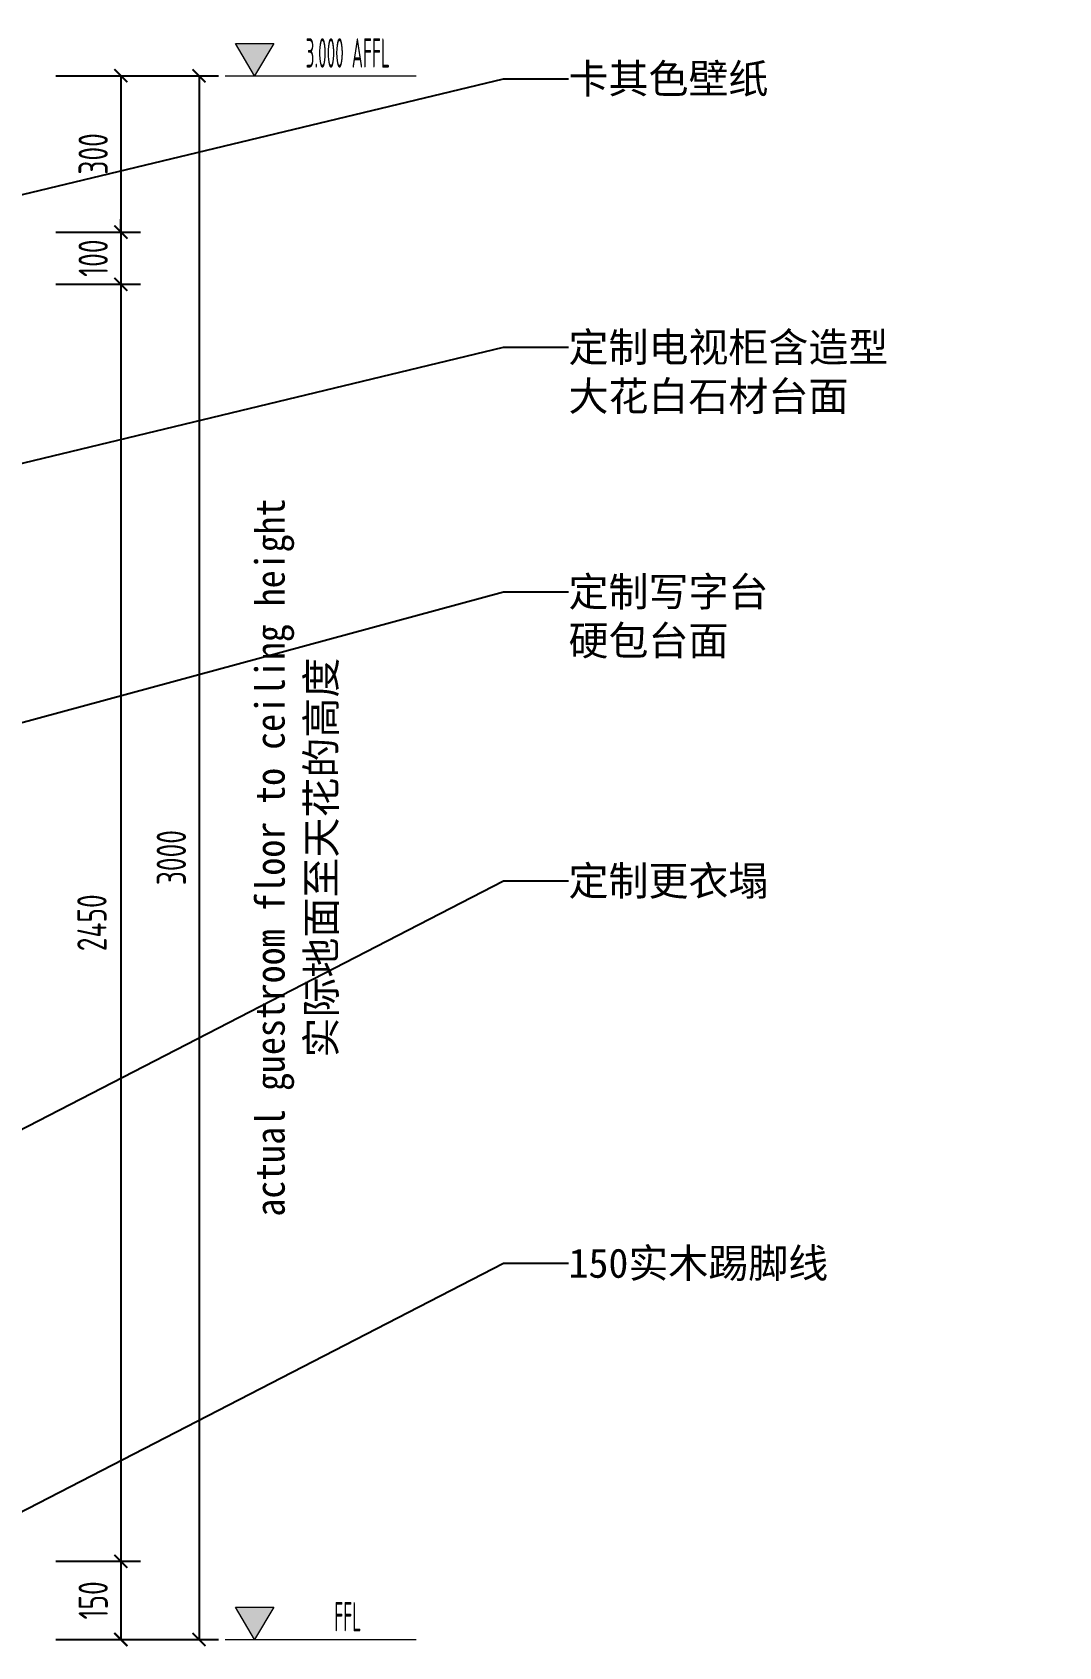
# Model space of a CAD drawing. Header units: millimetres. Extents: x 3162 to 221128, y -144913 to 11496.
# Drawn here: x 209876 to 211846, y -37278 to -34181 of the extents above; entities that cross this region are included whole.
import ezdxf
from ezdxf.enums import TextEntityAlignment as Align
from ezdxf.xclip import XClip

# ---------------------------------------------------------------- set-up
doc = ezdxf.new("R2010")
doc.units = ezdxf.units.MM
doc.header["$LTSCALE"] = 10
doc.header["$XCLIPFRAME"] = 2
doc.layers.get('Defpoints').update_dxf_attribs({"color": 250})
for name, color, linetype, lineweight in [('Elevation【立面图库】', 150, 'Continuous', 0), ('FC-Refe【标注引线】', 2, 'Continuous', 0), ('FF-Text【平面文字】', 2, 'Continuous', 0), ('RC-dimensions', 44, 'Continuous', 0)]:
    doc.layers.add(name, color=color, linetype=linetype, lineweight=lineweight)
doc.layers.add('WALL_NEW【新建墙体】', color=4, linetype='Continuous')
doc.styles.add('宋体', font='', dxfattribs={"width": 0.8})
doc.styles.add('尺寸标注', font='ARCHS.SHX', dxfattribs={"width": 0.8})
doc.styles.add('文字', font='')
doc.styles.add('标高', font='ARCHS.SHX', dxfattribs={"width": 0.5})
doc.styles.get('宋体').set_extended_font_data('SimSun')
doc.styles.get('文字').set_extended_font_data('SimSun')
doc.dimstyles.new('海龙1：25', dxfattribs={"dimscale": 25, "dimtxt": 2.25, "dimasz": 1, "dimexe": 1.5, "dimexo": 1, "dimgap": 1, "dimtad": 1, "dimdec": 0, "dimrnd": 5, "dimdsep": 46, "dimtxsty": '尺寸标注', "dimblk": 'ARCHTICK', "dimblk1": 'ARCHTICK', "dimblk2": 'ARCHTICK', "dimcen": 1, "dimclrd": 44, "dimclre": 44, "dimclrt": 2, "dimadec": 0, "dimazin": 0, "dimtfac": 1, "dimtdec": 0, "dimtix": 1, "dimtmove": 2, "dimatfit": 3, "dimldrblk": 'hl_arrow2', "dimfxl": 5, "dimfxlon": 1, "dimarcsym": 0})

# ---------------------------------------------------------------- blocks, each defined once
blk = doc.blocks.new('_ArchTick')
at = {"color": 2, "linetype": 'ByBlock', "const_width": 0.15}
blk.add_lwpolyline([(-0.5, -0.5), (0.5, 0.5)], dxfattribs=at)
blk = doc.blocks.new('*D552')
at = {"layer": 'Defpoints', "color": 0, "transparency": 16777216}
for p in [(209896.4, -34264.1), (209896.4, -34564.1), (210046.4, -34564.1)]:
    blk.add_point(p, dxfattribs=at)
at = {"layer": 'RC-dimensions', "color": 44, "lineweight": -2, "transparency": 16777216}
for p, q in [((209921.4, -34264.1), (210083.9, -34264.1)), ((210046.4, -34264.1), (210046.4, -34564.1)), ((209921.4, -34564.1), (210083.9, -34564.1))]:
    blk.add_line(p, q, dxfattribs=at)
at = {"layer": 'RC-dimensions', "color": 44, "lineweight": -2, "transparency": 16777216, "xscale": 25, "yscale": 25, "zscale": 25}
for p, rotation in [((210046.4, -34264.1), 90), ((210046.4, -34564.1), 270)]:
    blk.add_blockref('_ArchTick', p, dxfattribs=dict(at, rotation=rotation))
at = {"layer": 'RC-dimensions', "color": 2, "transparency": 16777216, "insert": (209993.3, -34414.1), "char_height": 56.25, "attachment_point": 5, "rotation": 90, "style": '尺寸标注'}
blk.add_mtext('300', dxfattribs=at)
blk = doc.blocks.new('hl_arrow2')
at = {"color": 2}
blk.add_line((-0.22, 0), (-1, 0), dxfattribs=at)
blk.add_lwpolyline([(-0.22, 0), (-0.86, -0.69), (-0.65, -0.86), (0, 0), (-0.65, 0.86), (-0.86, 0.69)], close=True, dxfattribs=at)
for points in [[(-0.86, 0.69), (-0.65, 0.86), (-0.22, 0), (0, 0)], [(-0.86, -0.69), (-0.65, -0.86), (-0.22, 0), (0, 0)]]:
    blk.add_solid(points, dxfattribs=at)
blk = doc.blocks.new('*D553')
at = {"layer": 'Defpoints', "color": 0, "transparency": 16777216}
for p in [(209896.4, -37114.1), (209896.4, -37264.1), (210046.4, -37264.1)]:
    blk.add_point(p, dxfattribs=at)
at = {"layer": 'RC-dimensions', "color": 44, "lineweight": -2, "transparency": 16777216}
for p, q in [((209921.4, -37114.1), (210083.9, -37114.1)), ((210046.4, -37114.1), (210046.4, -37264.1)), ((209921.4, -37264.1), (210083.9, -37264.1))]:
    blk.add_line(p, q, dxfattribs=at)
at = {"layer": 'RC-dimensions', "color": 44, "lineweight": -2, "transparency": 16777216, "xscale": 25, "yscale": 25, "zscale": 25}
for p, rotation in [((210046.4, -37114.1), 90), ((210046.4, -37264.1), 270)]:
    blk.add_blockref('_ArchTick', p, dxfattribs=dict(at, rotation=rotation))
at = {"layer": 'RC-dimensions', "color": 2, "transparency": 16777216, "insert": (209993.3, -37189.1), "char_height": 56.25, "attachment_point": 5, "rotation": 90, "style": '尺寸标注'}
blk.add_mtext('150', dxfattribs=at)
blk = doc.blocks.new('*D551')
at = {"layer": 'Defpoints', "color": 0, "transparency": 16777216}
for p in [(209896.4, -34264.1), (209896.4, -37264.1), (210196.4, -37264.1)]:
    blk.add_point(p, dxfattribs=at)
at = {"layer": 'RC-dimensions', "color": 44, "lineweight": -2, "transparency": 16777216}
for p, q in [((210071.4, -34264.1), (210233.9, -34264.1)), ((210196.4, -34264.1), (210196.4, -37264.1)), ((210071.4, -37264.1), (210233.9, -37264.1))]:
    blk.add_line(p, q, dxfattribs=at)
at = {"layer": 'RC-dimensions', "color": 44, "lineweight": -2, "transparency": 16777216, "xscale": 25, "yscale": 25, "zscale": 25}
for p, rotation in [((210196.4, -34264.1), 90), ((210196.4, -37264.1), 270)]:
    blk.add_blockref('_ArchTick', p, dxfattribs=dict(at, rotation=rotation))
at = {"layer": 'RC-dimensions', "color": 2, "transparency": 16777216, "insert": (210143.3, -35764.1), "char_height": 56.25, "attachment_point": 5, "rotation": 90, "style": '尺寸标注'}
blk.add_mtext('3000', dxfattribs=at)
blk = doc.blocks.new('海龍_立面标识')
at = {"style": '宋体', "width": 0.9, "flags": 8}
blk.add_attdef('FLOOR_HEIGHT', text='', height=2.25, rotation=90, dxfattribs=at).set_placement((0, 0), align=Align.CENTER)
at = {"style": '宋体', "flags": 8}
blk.add_attdef('HEIGHT', text='', height=2.25, rotation=90, dxfattribs=at).set_placement((-3.5, 0), align=Align.CENTER)
blk = doc.blocks.new('hl_Elevation-A2')
blk.add_hatch(color=150).paths.add_polyline_path([(3.74, 2.47), (2.27, 0), (0.8, 2.47)])
at = {"color": 150}
blk.add_line((0, 0), (14.67, 0), dxfattribs=at)
blk.add_lwpolyline([(3.74, 2.47), (2.27, 0), (0.8, 2.47)], close=True, dxfattribs=at)
at = {"color": 2, "style": '标高', "width": 0.8, "flags": 8}
blk.add_attdef('HEIGHT', text='', height=2.25, dxfattribs=at).set_placement((9.42, 1.75), align=Align.MIDDLE_CENTER)
blk = doc.blocks.new('海龙_05140578')
at = {"layer": 'WALL_NEW【新建墙体】'}
h = blk.add_hatch(dxfattribs=at)
h.set_pattern_fill('ANSI31', color=8, scale=20, style=0)
h.set_pattern_definition([(45, (-3175, 1275), (-44.9013, 44.9013), [])])
h.paths.add_polyline_path([(-3095, 1875), (-3175, 1875), (-3175, 1275), (-3095, 1275)])
h.paths.add_polyline_path([(-3095, -1275), (-3175, -1275), (-3175, -1875), (-3095, -1875)])
h.paths.add_polyline_path([(1355, 125), (1175, 125), (1175, -335), (1295, -335), (1295, 5), (1355, 5)])
h.paths.add_polyline_path([(1295, 1875), (1175, 1875), (1175, 1275), (1295, 1275)])
h.paths.add_polyline_path([(1295, -1575), (1175, -1575), (1175, -1875), (1295, -1875)])
h.paths.add_polyline_path([(3375, 325), (3135, 325), (3135, 125), (2157.1, 125), (2157.1, 5), (3375, 5)])
h.paths.add_polyline_path([(2320, 1875), (2200, 1875), (2200, 1275), (2320, 1275)])
blk = doc.blocks.new('*D744')
at = {"layer": 'Defpoints', "color": 0, "transparency": 16777216}
for p in [(209896.4, -34664.1), (209896.4, -37114.1), (210046.4, -37114.1)]:
    blk.add_point(p, dxfattribs=at)
at = {"layer": 'RC-dimensions', "color": 44, "lineweight": -2, "transparency": 16777216}
for p, q in [((209921.4, -34664.1), (210083.9, -34664.1)), ((210046.4, -34664.1), (210046.4, -37114.1)), ((209921.4, -37114.1), (210083.9, -37114.1))]:
    blk.add_line(p, q, dxfattribs=at)
at = {"layer": 'RC-dimensions', "color": 44, "lineweight": -2, "transparency": 16777216, "xscale": 25, "yscale": 25, "zscale": 25}
for p, rotation in [((210046.4, -34664.1), 90), ((210046.4, -37114.1), 270)]:
    blk.add_blockref('_ArchTick', p, dxfattribs=dict(at, rotation=rotation))
at = {"layer": 'RC-dimensions', "color": 2, "transparency": 16777216, "insert": (209990.9, -35889.1), "char_height": 56.25, "attachment_point": 5, "rotation": 90, "style": '尺寸标注'}
blk.add_mtext('2450', dxfattribs=at)
blk = doc.blocks.new('*D745')
at = {"layer": 'Defpoints', "color": 0, "transparency": 16777216}
for p in [(209896.4, -34564.1), (209896.4, -34664.1), (210046.4, -34664.1)]:
    blk.add_point(p, dxfattribs=at)
at = {"layer": 'RC-dimensions', "color": 44, "lineweight": -2, "transparency": 16777216}
for p, q in [((209921.4, -34564.1), (210083.9, -34564.1)), ((210046.4, -34564.1), (210046.4, -34539.1)), ((210046.4, -34564.1), (210046.4, -34664.1)), ((209921.4, -34664.1), (210083.9, -34664.1)), ((210046.4, -34664.1), (210046.4, -34689.1))]:
    blk.add_line(p, q, dxfattribs=at)
at = {"layer": 'RC-dimensions', "color": 44, "lineweight": -2, "transparency": 16777216, "xscale": 25, "yscale": 25, "zscale": 25}
for p, rotation in [((210046.4, -34564.1), 270), ((210046.4, -34664.1), 90)]:
    blk.add_blockref('_ArchTick', p, dxfattribs=dict(at, rotation=rotation))
at = {"layer": 'RC-dimensions', "color": 2, "transparency": 16777216, "insert": (209993.3, -34614.1), "char_height": 56.25, "attachment_point": 5, "rotation": 90, "style": '尺寸标注'}
blk.add_mtext('100', dxfattribs=at)

msp = doc.modelspace()

# ---------------------------------------------------------------- block references
at = {"layer": 'Elevation【立面图库】'}
ref = msp.add_blockref('hl_Elevation-A2', (210246.4, -34264.1), dxfattribs=dict(at, xscale=25, yscale=25, zscale=25))
ref.add_attrib('HEIGHT', '3.000 AFFL', dxfattribs={"layer": '0', "color": 2, "height": 56.25, "style": '标高', "width": 0.5}).set_placement((210481.9, -34220.4), align=Align.MIDDLE_CENTER)
ref = msp.add_blockref('hl_Elevation-A2', (210246.4, -37264.1), dxfattribs=dict(at, xscale=25, yscale=25, zscale=25))
ref.add_attrib('HEIGHT', 'FFL', dxfattribs={"layer": '0', "color": 2, "height": 56.25, "style": '标高', "width": 0.5}).set_placement((210481.9, -37220.4), align=Align.MIDDLE_CENTER)
at = {"layer": 'FF-Text【平面文字】'}
ref = msp.add_blockref('海龍_立面标识', (210315.2, -35764.1), dxfattribs=dict(at, xscale=-25, yscale=25, zscale=25))
ref.add_attrib('FLOOR_HEIGHT', 'actual guestroom floor to ceiling height', dxfattribs={"layer": '0', "height": 56.25, "rotation": 90, "style": '宋体', "width": 0.9}).set_placement((210360.8, -35764.1), align=Align.CENTER)
ref.add_attrib('HEIGHT', '实际地面至天花的高度', dxfattribs={"layer": '0', "height": 56.25, "rotation": 90, "style": '宋体'}).set_placement((210458.9, -35764.1), align=Align.CENTER)
at = {"layer": 'WALL_NEW【新建墙体】'}
ref = msp.add_blockref('海龙_05140578', (208471.4, -34540.7), dxfattribs=at)
XClip(ref).set_block_clipping_path([(-4124.9999941629, 1125.0000155379), (1925.0000058371, 2625.0000155379)])

# ---------------------------------------------------------------- texts
at = {"layer": 'FF-Text【平面文字】', "char_height": 56.25, "attachment_point": 1, "style": '文字'}
for s, insert in [('卡其色壁纸', (210905.6, -34241.6)), ('定制电视柜含造型\\P大花白石材台面', (210905.6, -34756.8)), ('定制写字台\\P硬包台面', (210905.6, -35225.8)), ('定制更衣塌', (210905.6, -35780.6)), ('150实木踢脚线', (210905.6, -36513.9))]:
    msp.add_mtext(s, dxfattribs=dict(at, insert=insert))

# ---------------------------------------------------------------- dimensions: what is measured, and where the dimension line sits
at = {"layer": 'RC-dimensions'}
for base, p1, p2, picture, middle in [((210046.4, -34564.1), (209896.4, -34264.1), (209896.4, -34564.1), '*D552', (209993.3, -34414.1)), ((210196.4, -37264.1), (209896.4, -34264.1), (209896.4, -37264.1), '*D551', (210143.3, -35764.1)), ((210046.4, -34664.1), (209896.4, -34564.1), (209896.4, -34664.1), '*D745', (209993.3, -34614.1)), ((210046.4, -37114.1), (209896.4, -34664.1), (209896.4, -37114.1), '*D744', (209990.9, -35889.1)), ((210046.4, -37264.1), (209896.4, -37114.1), (209896.4, -37264.1), '*D553', (209993.3, -37189.1))]:
    dim = msp.add_linear_dim(base=base, p1=p1, p2=p2, angle=270, dimstyle='海龙1：25', override={"dimscale": 25, "dimtxsty": '尺寸标注', "dimblk1": 'ArchTick', "dimblk2": 'ArchTick', "dimsah": 1, "dimclrt": 2}, dxfattribs=at)
    dim.commit()
    dim.dimension.update_dxf_attribs({"geometry": picture, "text_midpoint": middle})

# ---------------------------------------------------------------- leaders
at = {"layer": 'FC-Refe【标注引线】'}
for points in [[(207520.4, -34564.1), (210780.6, -33779.3), (210905.6, -33779.3)], [(207520.4, -35054.6), (210780.6, -34269.8), (210905.6, -34269.8)], [(207520.4, -35569.8), (210780.6, -34784.9), (210905.6, -34784.9)], [(206225.4, -36489.4), (210780.6, -35254), (210905.6, -35254)], [(208830.8, -36814.2), (210780.6, -35808.7), (210905.6, -35808.7)], [(209583.6, -37159.3), (210780.6, -36542), (210905.6, -36542)]]:
    msp.add_leader(points, dimstyle='海龙1：25', override={"dimscale": 25, "dimldrblk": 'hl_arrow2'}, dxfattribs=at)

doc.saveas('drawing.dxf')
